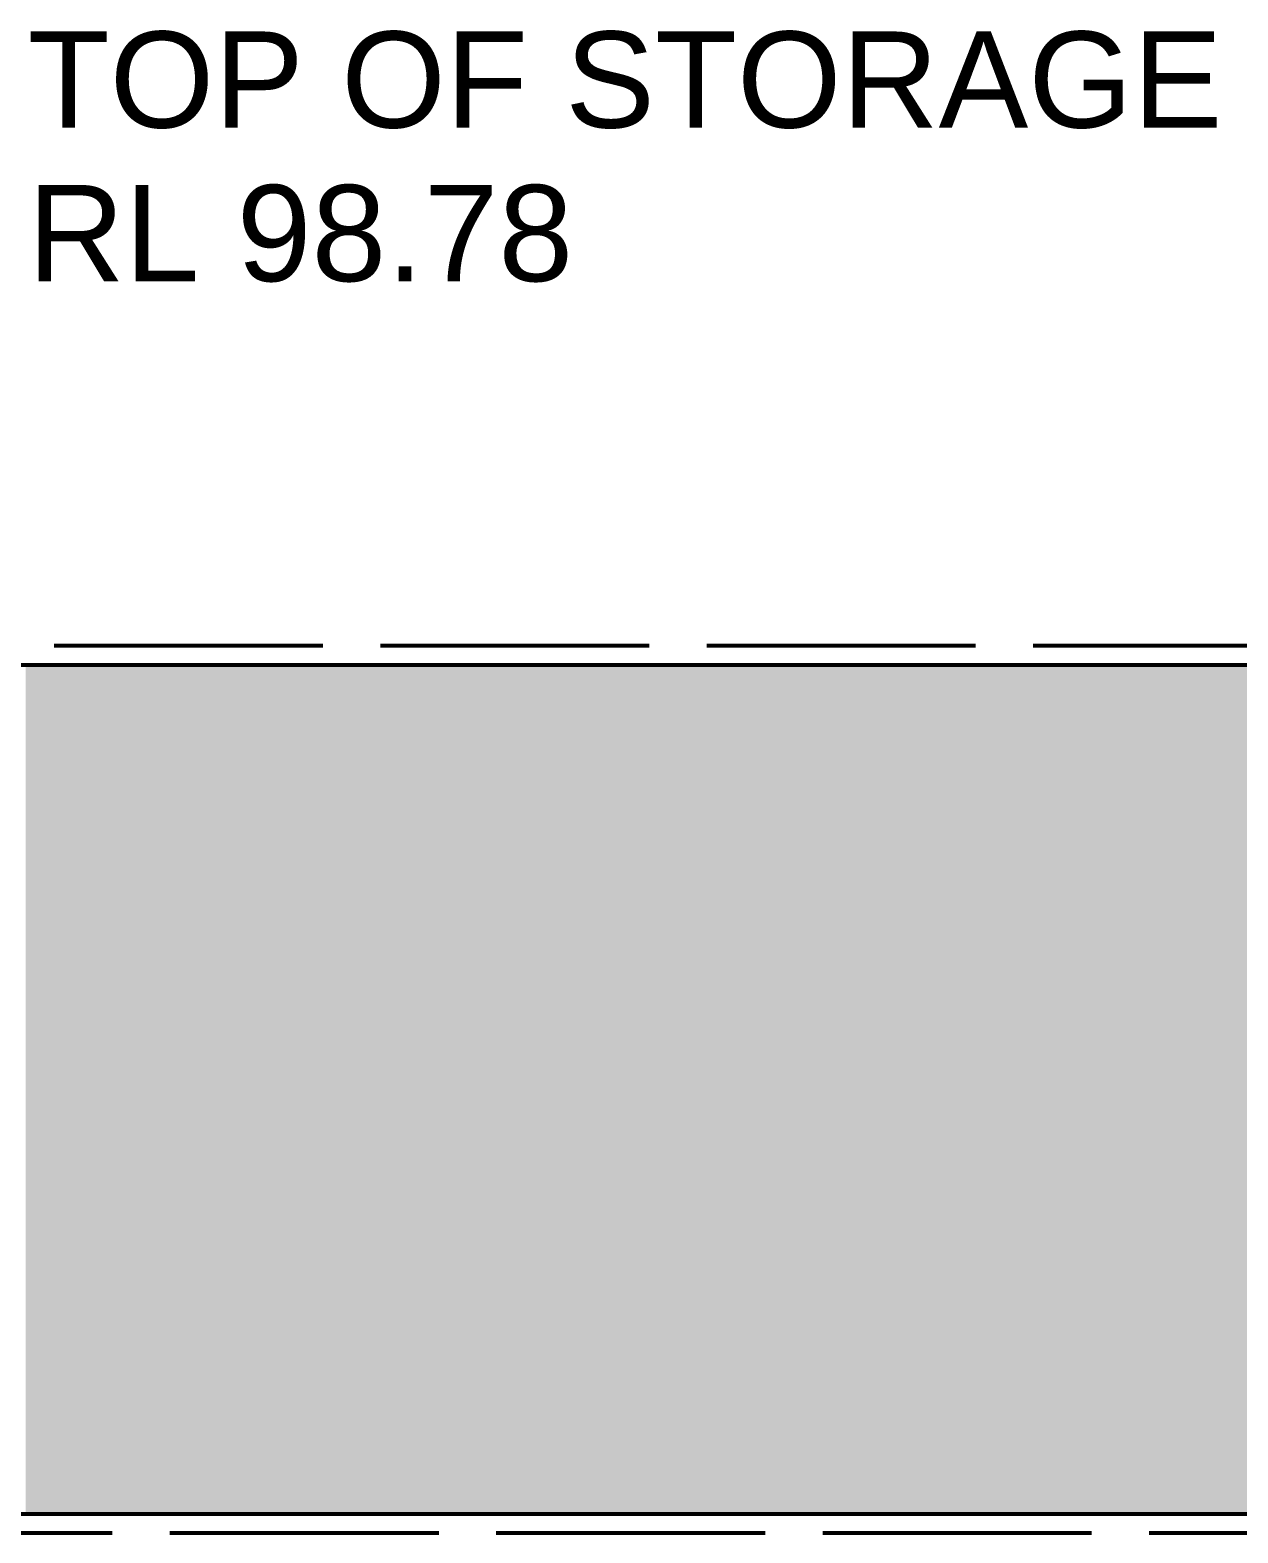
# Model space of a CAD drawing. Header units: millimetres. Extents: x -1812 to 12012, y -2698 to 2475.
# Drawn here: x 3452 to 4562, y -18 to 1364 of the extents above; entities that cross this region are included whole.
import ezdxf

# ---------------------------------------------------------------- set-up
doc = ezdxf.new("R2010")
doc.units = ezdxf.units.MM
doc.linetypes.add('DASH_247_53', pattern=[299.861111, 246.944444, -52.916667])
for name, color, linetype in [('ANNOTATIONS', 7, 'Continuous'), ('GEOFAB', 5, 'Continuous'), ('MODULE_ART', 7, 'Continuous'), ('TANK', 7, 'Continuous')]:
    doc.layers.add(name, color=color, linetype=linetype)
doc.styles.add('ARIAL', font='arial.ttf')

# ---------------------------------------------------------------- blocks, each defined once
blk = doc.blocks.new('atlancube_face')
at = {"true_color": 0x000000}
blk.add_solid([(-1.8, -1.8), (1151.8, -1.8), (-1.8, 781.8), (1151.8, 781.8)], dxfattribs=at)

msp = doc.modelspace()

# ---------------------------------------------------------------- linework, layer by layer
at = {"layer": 'GEOFAB', "color": 5, "linetype": 'DASH_247_53', "lineweight": 53}
msp.add_lwpolyline([(-17.6, -17.6), (11517.6, -17.6), (11517.6, 797.6), (-17.6, 797.6)], close=True, dxfattribs=at)
at = {"layer": 'TANK', "lineweight": 53}
msp.add_lwpolyline([(0, 0), (11500, 0), (11500, 780), (0, 780)], close=True, dxfattribs=at)

# ---------------------------------------------------------------- block references
at = {"layer": 'MODULE_ART'}
msp.add_blockref('atlancube_face', (3450, 0), dxfattribs=at)

# ---------------------------------------------------------------- texts
at = {"layer": 'ANNOTATIONS', "style": 'ARIAL'}
for s, height, p in [('TOP OF STORAGE', 88.406, (3450, 1273.9)), ('RL 98.78', 88.41, (3450, 1132.8))]:
    msp.add_text(s, height=height, dxfattribs=at).set_placement(p)

doc.saveas('drawing.dxf')
